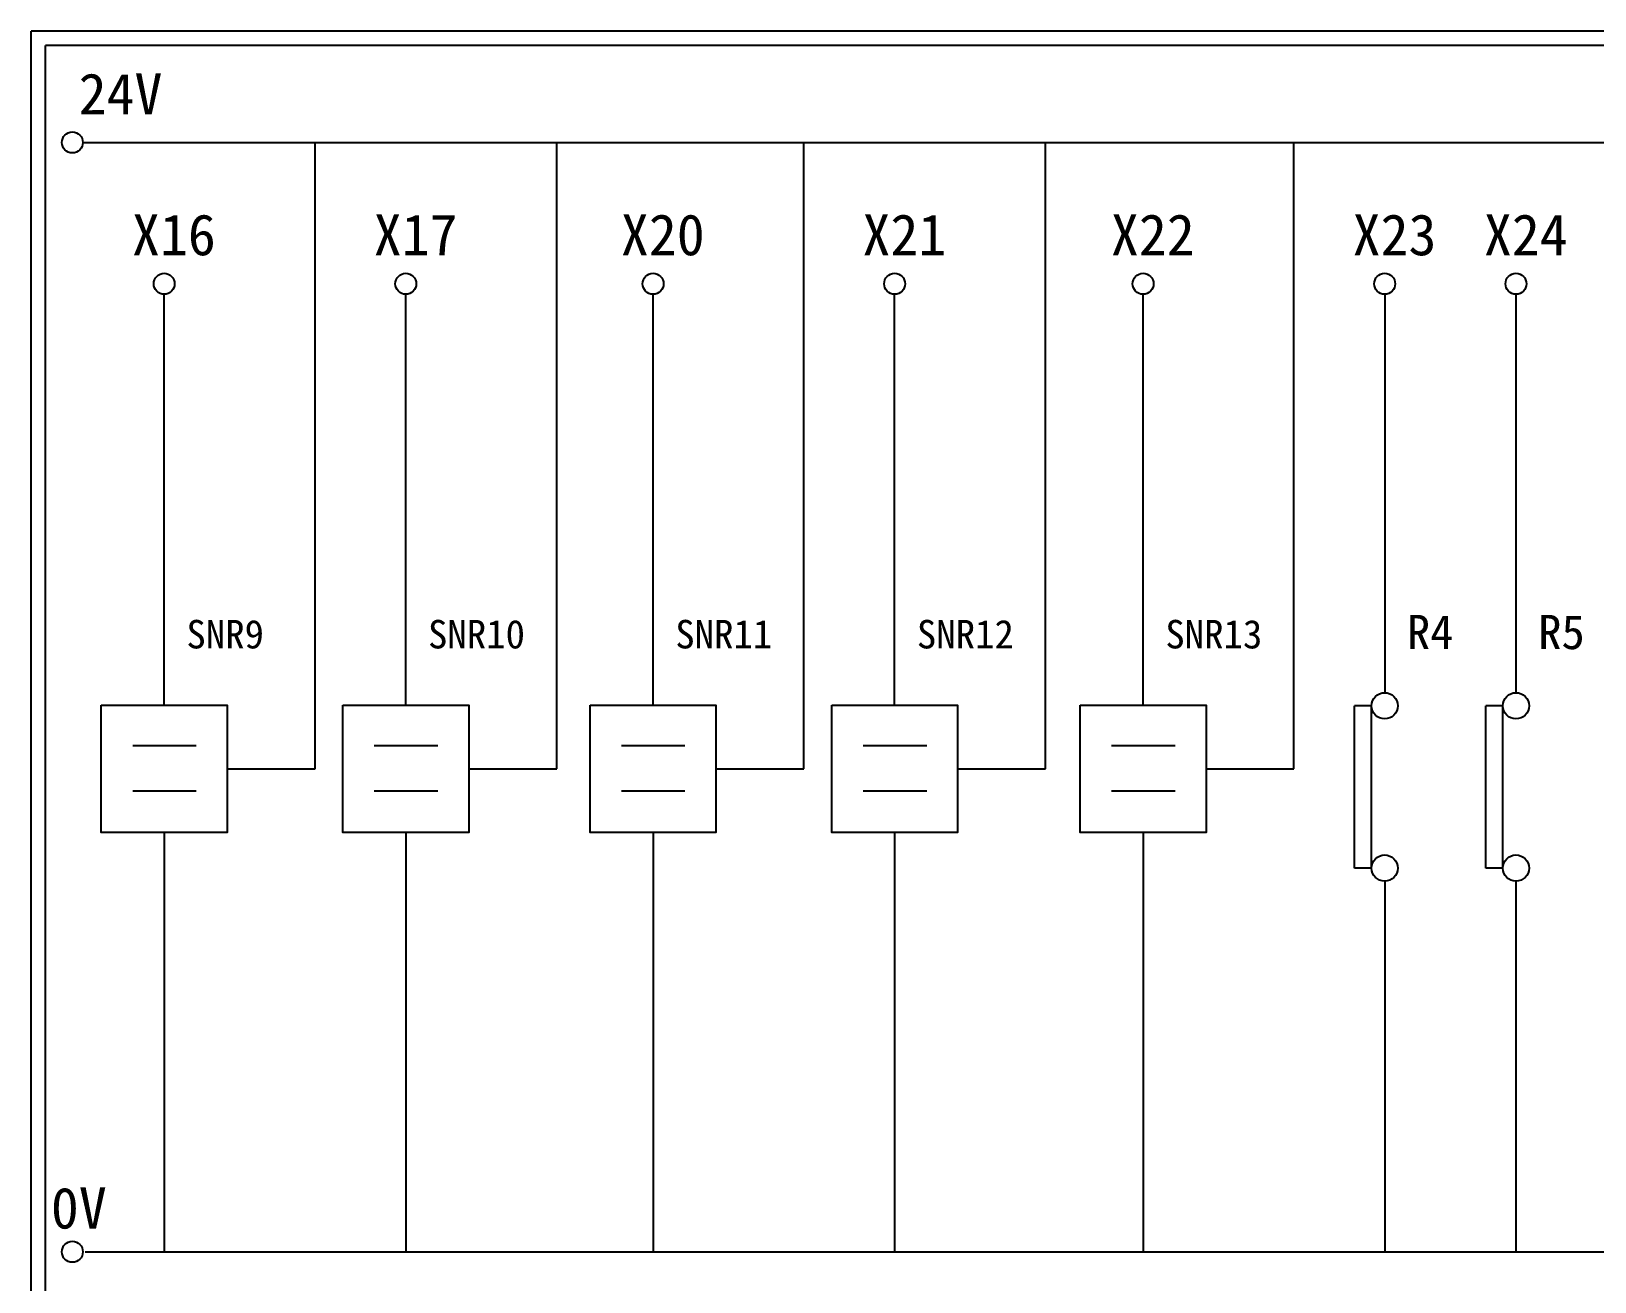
# Model space of a CAD drawing. Extents: x 325 to 612, y 3 to 207.
# Drawn here: x 325.3 to 462.4, y 97.3 to 207 of the extents above; entities that cross this region are included whole.
import ezdxf

# ---------------------------------------------------------------- set-up
doc = ezdxf.new("R2010")
doc.units = 0
doc.layers.get('0').update_dxf_attribs({"linetype": 'CONTINUOUS'})
doc.layers.add('圖框層', color=7, linetype='CONTINUOUS')
doc.layers.add('標尺寸層', color=3, linetype='CONTINUOUS')
doc.styles.add('STSL', font='KAIU.TTF')

msp = doc.modelspace()

# ---------------------------------------------------------------- linework, layer by layer
for p, q in [((350.2, 142.31), (350.2, 197.22)), ((371.38, 142.31), (371.38, 197.22)), ((393.05, 142.31), (393.05, 197.22)), ((414.23, 142.31), (414.23, 197.22)), ((436.02, 142.31), (436.02, 197.22)), ((336.97, 147.89), (336.97, 183.91)), ((358.15, 147.89), (358.15, 183.91)), ((379.83, 147.89), (379.83, 183.91)), ((401.01, 147.89), (401.01, 183.91)), ((422.79, 147.89), (422.79, 183.91)), ((442.82, 147.83), (441.32, 147.83)), ((454.33, 147.83), (452.83, 147.83)), ((342.49, 142.31), (350.2, 142.31)), ((363.67, 142.31), (371.38, 142.31)), ((385.34, 142.31), (393.05, 142.31)), ((406.52, 142.31), (414.23, 142.31)), ((428.31, 142.31), (436.02, 142.31)), ((336.97, 136.73), (336.97, 99.96)), ((358.15, 136.73), (358.15, 99.96)), ((379.83, 136.73), (379.83, 99.96)), ((401.01, 136.73), (401.01, 99.96)), ((422.79, 136.73), (422.79, 99.96)), ((442.82, 133.6), (441.32, 133.6)), ((454.33, 133.6), (452.83, 133.6))]:
    msp.add_line(p, q)
for points in [[(331.46, 147.89), (342.49, 147.89), (342.49, 136.73), (331.46, 136.73)], [(352.64, 147.89), (363.67, 147.89), (363.67, 136.73), (352.64, 136.73)], [(374.31, 147.89), (385.34, 147.89), (385.34, 136.73), (374.31, 136.73)], [(395.5, 147.89), (406.52, 147.89), (406.52, 136.73), (395.5, 136.73)], [(417.28, 147.89), (428.31, 147.89), (428.31, 136.73), (417.28, 136.73)]]:
    msp.add_lwpolyline(points, close=True)
at = {"layer": '圖框層', "color": 7}
for p, q in [((612.32, 206.97), (325.32, 206.97)), ((325.32, 3), (325.32, 206.97)), ((611.07, 205.72), (326.57, 205.72)), ((326.57, 4.25), (326.57, 205.72))]:
    msp.add_line(p, q, dxfattribs=at)
at = {"layer": '標尺寸層', "color": 7}
for p, q in [((329.84, 197.22), (607.44, 197.22)), ((443.97, 183.91), (443.97, 148.99)), ((455.48, 183.91), (455.48, 148.99)), ((441.32, 133.6), (441.32, 147.83)), ((442.82, 133.6), (442.82, 147.83)), ((452.83, 133.6), (452.83, 147.83)), ((454.33, 133.6), (454.33, 147.83)), ((334.21, 144.34), (339.78, 144.34)), ((355.39, 144.34), (360.96, 144.34)), ((377.07, 144.34), (382.63, 144.34)), ((398.25, 144.34), (403.82, 144.34)), ((420.03, 144.34), (425.6, 144.34)), ((334.21, 140.37), (339.78, 140.37)), ((355.39, 140.37), (360.96, 140.37)), ((377.07, 140.37), (382.63, 140.37)), ((398.25, 140.37), (403.82, 140.37)), ((420.03, 140.37), (425.6, 140.37)), ((443.97, 132.46), (443.97, 99.96)), ((443.97, 132.45), (443.97, 99.96)), ((455.48, 132.46), (455.48, 99.96)), ((455.48, 132.45), (455.48, 99.96)), ((330.05, 99.96), (607.92, 99.96))]:
    msp.add_line(p, q, dxfattribs=at)
for centre, radius in [((328.92, 197.22), 0.92), ((336.97, 184.83), 0.92), ((358.15, 184.83), 0.92), ((379.83, 184.83), 0.92), ((401.01, 184.83), 0.92), ((422.79, 184.83), 0.92), ((443.97, 184.83), 0.92), ((455.48, 184.83), 0.92), ((443.97, 147.83), 1.15), ((455.48, 147.83), 1.15), ((443.97, 133.6), 1.15), ((455.48, 133.6), 1.15), ((328.92, 99.96), 0.92)]:
    msp.add_circle(centre, radius, dxfattribs=at)

# ---------------------------------------------------------------- texts
at = {"layer": '圖框層', "color": 4, "style": 'STSL'}
for s, height, p in [('24V', 3.6, (329.47, 199.68)), ('X16', 3.6, (334.15, 187.33)), ('X17', 3.6, (355.34, 187.33)), ('X20', 3.6, (377.01, 187.33)), ('X21', 3.6, (398.19, 187.33)), ('X22', 3.6, (419.97, 187.33)), ('X23', 3.6, (441.16, 187.33)), ('X24', 3.6, (452.67, 187.33)), ('SNR9', 2.5, (338.92, 152.86)), ('SNR10', 2.5, (360.1, 152.86)), ('SNR11', 2.5, (381.78, 152.86)), ('SNR12', 2.5, (402.96, 152.86)), ('SNR13', 2.5, (424.74, 152.86)), ('R4', 3, (445.92, 152.8)), ('R5', 3, (457.43, 152.8)), ('0V', 3.6, (327.04, 102))]:
    msp.add_text(s, height=height, dxfattribs=at).set_placement(p)

doc.saveas('drawing.dxf')
